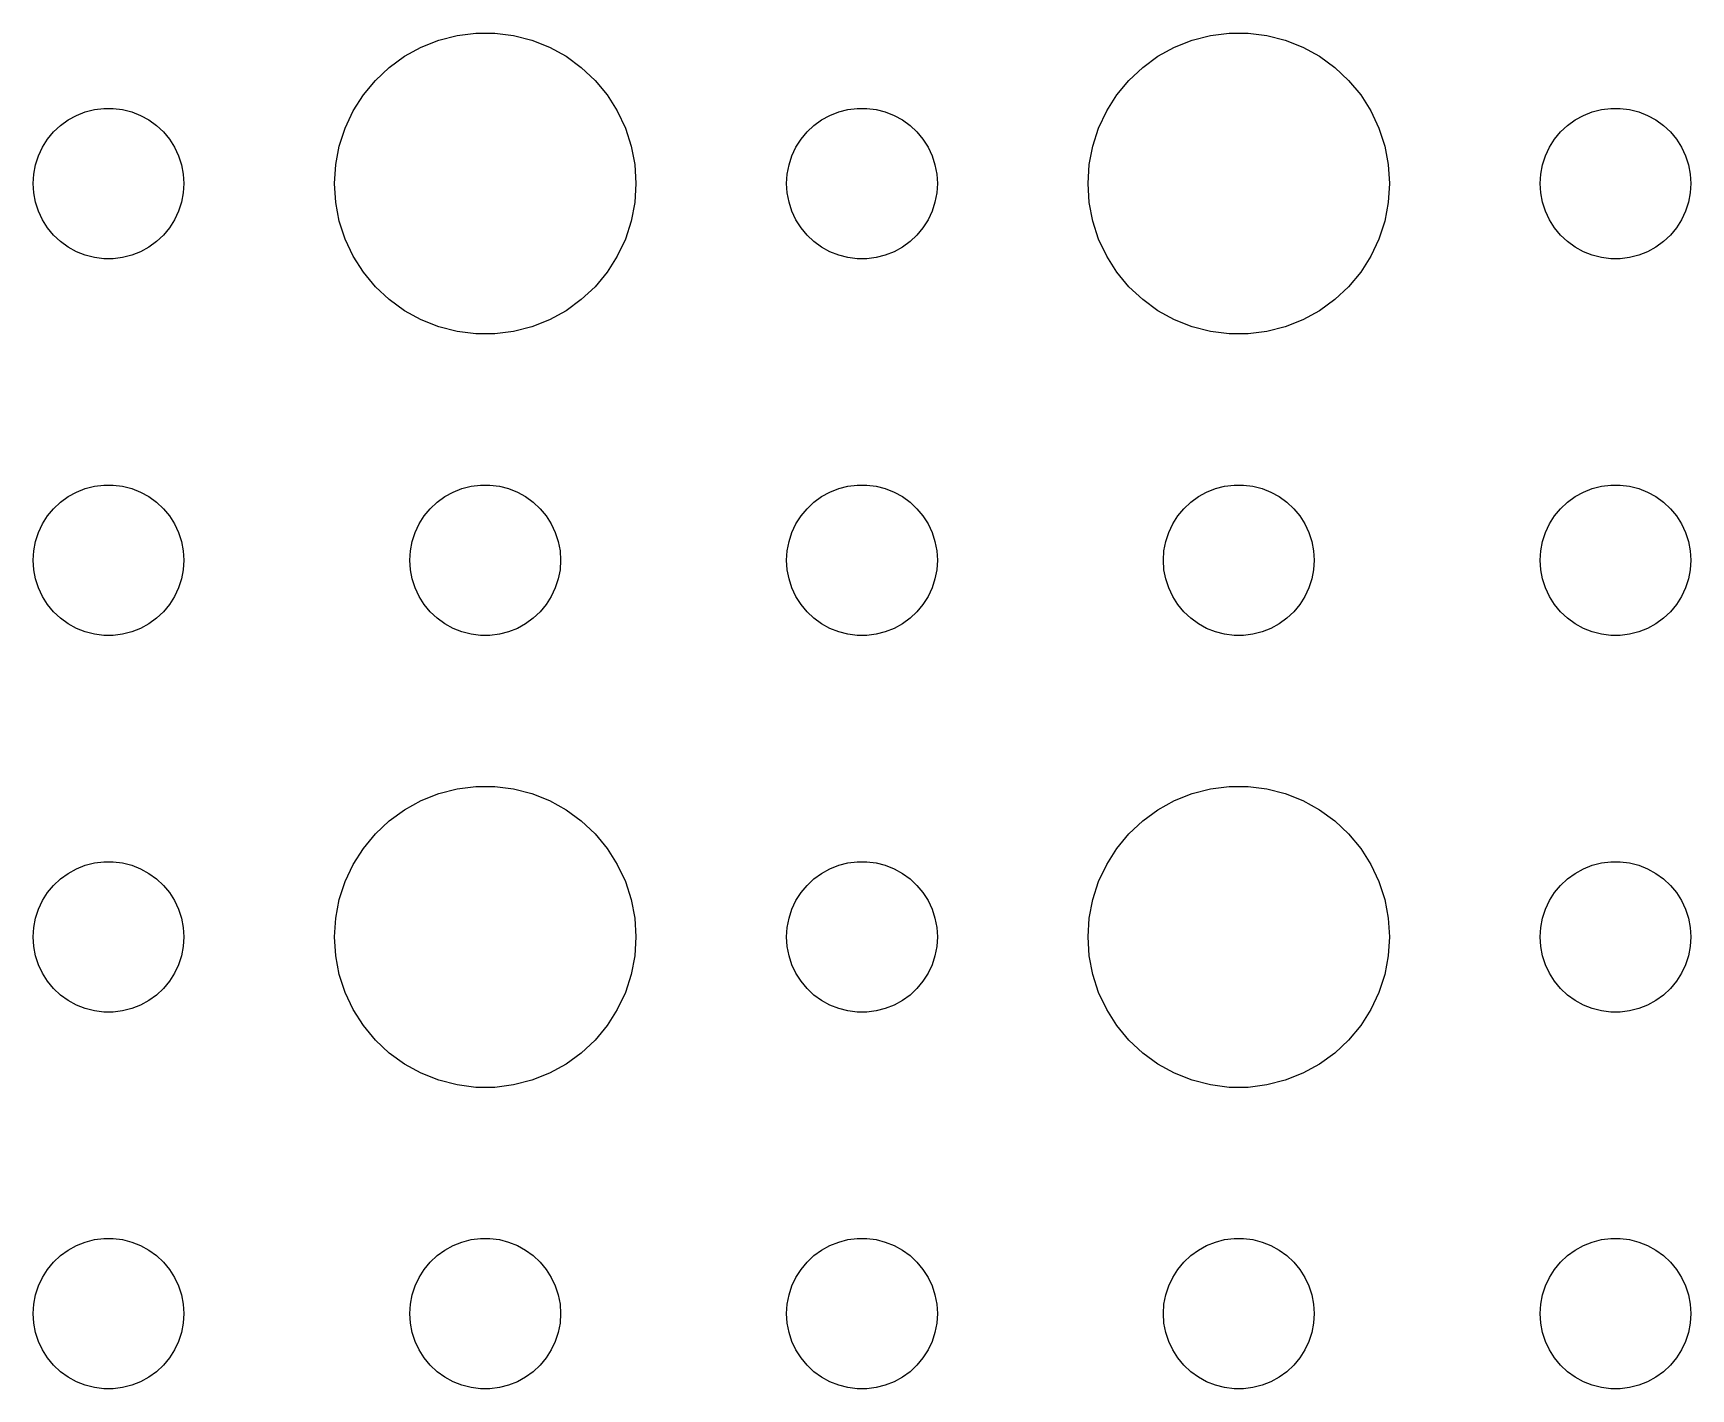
# Model space of a CAD drawing. Header units: metres. Extents: x -150 to 150, y -112 to 112.
# Drawn here: x -76.5 to -43.5, y -54 to -27.01 of the extents above; entities that cross this region are included whole.
import ezdxf

# ---------------------------------------------------------------- set-up
doc = ezdxf.new("R2010")
doc.units = ezdxf.units.M

msp = doc.modelspace()

# ---------------------------------------------------------------- linework, layer by layer
for p, q in [((-68.427, -27.1468), (-68.0621, -27.0531)), ((-68.0621, -27.0531), (-67.6884, -27.0059)), ((-67.6884, -27.0059), (-67.3116, -27.0059)), ((-67.3116, -27.0059), (-66.9379, -27.0531)), ((-66.9379, -27.0531), (-66.573, -27.1468)), ((-53.427, -27.1468), (-53.0621, -27.0531)), ((-53.0621, -27.0531), (-52.6884, -27.0059)), ((-52.6884, -27.0059), (-52.3116, -27.0059)), ((-52.3116, -27.0059), (-51.9379, -27.0531)), ((-51.9379, -27.0531), (-51.5729, -27.1468)), ((-69.1075, -27.467), (-68.7773, -27.2855)), ((-68.7773, -27.2855), (-68.427, -27.1468)), ((-66.573, -27.1468), (-66.2227, -27.2855)), ((-66.2227, -27.2855), (-65.8925, -27.467)), ((-54.1075, -27.467), (-53.7773, -27.2855)), ((-53.7773, -27.2855), (-53.427, -27.1468)), ((-51.5729, -27.1468), (-51.2227, -27.2855)), ((-51.2227, -27.2855), (-50.8925, -27.467)), ((-69.6869, -27.9464), (-69.4123, -27.6884)), ((-69.4123, -27.6884), (-69.1075, -27.467)), ((-65.8925, -27.467), (-65.5877, -27.6884)), ((-65.5877, -27.6884), (-65.3131, -27.9464)), ((-54.6869, -27.9464), (-54.4123, -27.6884)), ((-54.4123, -27.6884), (-54.1075, -27.467)), ((-50.8925, -27.467), (-50.5877, -27.6884)), ((-50.5877, -27.6884), (-50.3131, -27.9464)), ((-69.927, -28.2366), (-69.6869, -27.9464)), ((-65.3131, -27.9464), (-65.073, -28.2366)), ((-54.927, -28.2366), (-54.6869, -27.9464)), ((-50.3131, -27.9464), (-50.0729, -28.2366)), ((-70.1289, -28.5547), (-69.927, -28.2366)), ((-65.073, -28.2366), (-64.8711, -28.5547)), ((-55.1289, -28.5547), (-54.927, -28.2366)), ((-50.0729, -28.2366), (-49.8711, -28.5547)), ((-75.8037, -28.7335), (-75.6387, -28.6427)), ((-75.6387, -28.6427), (-75.4635, -28.5734)), ((-75.4635, -28.5734), (-75.2811, -28.5266)), ((-75.2811, -28.5266), (-75.0942, -28.503)), ((-75.0942, -28.503), (-74.9058, -28.503)), ((-74.9058, -28.503), (-74.7189, -28.5266)), ((-74.7189, -28.5266), (-74.5365, -28.5734)), ((-74.5365, -28.5734), (-74.3613, -28.6427)), ((-74.3613, -28.6427), (-74.1963, -28.7335)), ((-70.2893, -28.8956), (-70.1289, -28.5547)), ((-64.8711, -28.5547), (-64.7107, -28.8956)), ((-60.8037, -28.7335), (-60.6387, -28.6427)), ((-60.6387, -28.6427), (-60.4635, -28.5734)), ((-60.4635, -28.5734), (-60.2811, -28.5266)), ((-60.2811, -28.5266), (-60.0942, -28.503)), ((-60.0942, -28.503), (-59.9058, -28.503)), ((-59.9058, -28.503), (-59.7189, -28.5266)), ((-59.7189, -28.5266), (-59.5365, -28.5734)), ((-59.5365, -28.5734), (-59.3613, -28.6427)), ((-59.3613, -28.6427), (-59.1963, -28.7335)), ((-55.2893, -28.8956), (-55.1289, -28.5547)), ((-49.8711, -28.5547), (-49.7107, -28.8956)), ((-45.8037, -28.7335), (-45.6387, -28.6427)), ((-45.6387, -28.6427), (-45.4635, -28.5734)), ((-45.4635, -28.5734), (-45.2811, -28.5266)), ((-45.2811, -28.5266), (-45.0942, -28.503)), ((-45.0942, -28.503), (-44.9058, -28.503)), ((-44.9058, -28.503), (-44.7189, -28.5266)), ((-44.7189, -28.5266), (-44.5365, -28.5734)), ((-44.5365, -28.5734), (-44.3613, -28.6427)), ((-44.3613, -28.6427), (-44.1963, -28.7335)), ((-76.2135, -29.1183), (-76.0934, -28.9732)), ((-76.0934, -28.9732), (-75.9561, -28.8442)), ((-75.9561, -28.8442), (-75.8037, -28.7335)), ((-74.1963, -28.7335), (-74.0439, -28.8442)), ((-74.0439, -28.8442), (-73.9065, -28.9732)), ((-73.9065, -28.9732), (-73.7865, -29.1183)), ((-70.4057, -29.2539), (-70.2893, -28.8956)), ((-64.7107, -28.8956), (-64.5943, -29.2539)), ((-61.2135, -29.1183), (-61.0934, -28.9732)), ((-61.0934, -28.9732), (-60.9561, -28.8442)), ((-60.9561, -28.8442), (-60.8037, -28.7335)), ((-59.1963, -28.7335), (-59.0439, -28.8442)), ((-59.0439, -28.8442), (-58.9065, -28.9732)), ((-58.9065, -28.9732), (-58.7865, -29.1183)), ((-55.4057, -29.2539), (-55.2893, -28.8956)), ((-49.7107, -28.8956), (-49.5942, -29.2539)), ((-46.2135, -29.1183), (-46.0934, -28.9732)), ((-46.0934, -28.9732), (-45.9561, -28.8442)), ((-45.9561, -28.8442), (-45.8037, -28.7335)), ((-44.1963, -28.7335), (-44.0439, -28.8442)), ((-44.0439, -28.8442), (-43.9065, -28.9732)), ((-43.9065, -28.9732), (-43.7865, -29.1183)), ((-76.3947, -29.4478), (-76.3145, -29.2774)), ((-76.3145, -29.2774), (-76.2135, -29.1183)), ((-73.7865, -29.1183), (-73.6855, -29.2774)), ((-73.6855, -29.2774), (-73.6053, -29.4478)), ((-70.4763, -29.624), (-70.4057, -29.2539)), ((-64.5943, -29.2539), (-64.5237, -29.624)), ((-61.3947, -29.4478), (-61.3145, -29.2774)), ((-61.3145, -29.2774), (-61.2135, -29.1183)), ((-58.7865, -29.1183), (-58.6855, -29.2774)), ((-58.6855, -29.2774), (-58.6053, -29.4478)), ((-55.4763, -29.624), (-55.4057, -29.2539)), ((-49.5942, -29.2539), (-49.5237, -29.624)), ((-46.3947, -29.4478), (-46.3145, -29.2774)), ((-46.3145, -29.2774), (-46.2135, -29.1183)), ((-43.7865, -29.1183), (-43.6855, -29.2774)), ((-43.6855, -29.2774), (-43.6053, -29.4478)), ((-76.4882, -29.812), (-76.4529, -29.627)), ((-76.4529, -29.627), (-76.3947, -29.4478)), ((-73.6053, -29.4478), (-73.5471, -29.627)), ((-73.5471, -29.627), (-73.5118, -29.812)), ((-70.5, -30), (-70.4763, -29.624)), ((-64.5237, -29.624), (-64.5, -30)), ((-61.4882, -29.812), (-61.4529, -29.627)), ((-61.4529, -29.627), (-61.3947, -29.4478)), ((-58.6053, -29.4478), (-58.5471, -29.627)), ((-58.5471, -29.627), (-58.5118, -29.812)), ((-55.5, -30), (-55.4763, -29.624)), ((-49.5237, -29.624), (-49.5, -30)), ((-46.4882, -29.812), (-46.4529, -29.627)), ((-46.4529, -29.627), (-46.3947, -29.4478)), ((-43.6053, -29.4478), (-43.5471, -29.627)), ((-43.5471, -29.627), (-43.5118, -29.812)), ((-76.5, -30), (-76.4882, -29.812)), ((-76.4882, -30.188), (-76.5, -30)), ((-73.5118, -29.812), (-73.5, -30)), ((-73.5, -30), (-73.5118, -30.188)), ((-70.4763, -30.376), (-70.5, -30)), ((-64.5, -30), (-64.5237, -30.376)), ((-61.5, -30), (-61.4882, -29.812)), ((-61.4882, -30.188), (-61.5, -30)), ((-58.5118, -29.812), (-58.5, -30)), ((-58.5, -30), (-58.5118, -30.188)), ((-55.4763, -30.376), (-55.5, -30)), ((-49.5, -30), (-49.5237, -30.376)), ((-46.5, -30), (-46.4882, -29.812)), ((-46.4882, -30.188), (-46.5, -30)), ((-43.5118, -29.812), (-43.5, -30)), ((-43.5, -30), (-43.5118, -30.188)), ((-76.4529, -30.373), (-76.4882, -30.188)), ((-73.5118, -30.188), (-73.5471, -30.373)), ((-61.4529, -30.373), (-61.4882, -30.188)), ((-58.5118, -30.188), (-58.5471, -30.373)), ((-46.4529, -30.373), (-46.4882, -30.188)), ((-43.5118, -30.188), (-43.5471, -30.373)), ((-76.3947, -30.5522), (-76.4529, -30.373)), ((-76.3145, -30.7226), (-76.3947, -30.5522)), ((-73.6053, -30.5522), (-73.6855, -30.7226)), ((-73.5471, -30.373), (-73.6053, -30.5522)), ((-70.4057, -30.7461), (-70.4763, -30.376)), ((-64.5237, -30.376), (-64.5943, -30.7461)), ((-61.3947, -30.5522), (-61.4529, -30.373)), ((-61.3145, -30.7226), (-61.3947, -30.5522)), ((-58.6053, -30.5522), (-58.6855, -30.7226)), ((-58.5471, -30.373), (-58.6053, -30.5522)), ((-55.4057, -30.7461), (-55.4763, -30.376)), ((-49.5237, -30.376), (-49.5942, -30.7461)), ((-46.3947, -30.5522), (-46.4529, -30.373)), ((-46.3145, -30.7226), (-46.3947, -30.5522)), ((-43.6053, -30.5522), (-43.6855, -30.7226)), ((-43.5471, -30.373), (-43.6053, -30.5522)), ((-76.2135, -30.8817), (-76.3145, -30.7226)), ((-76.0934, -31.0268), (-76.2135, -30.8817)), ((-73.7865, -30.8817), (-73.9065, -31.0268)), ((-73.6855, -30.7226), (-73.7865, -30.8817)), ((-70.2893, -31.1044), (-70.4057, -30.7461)), ((-64.5943, -30.7461), (-64.7107, -31.1044)), ((-61.2135, -30.8817), (-61.3145, -30.7226)), ((-61.0934, -31.0268), (-61.2135, -30.8817)), ((-58.7865, -30.8817), (-58.9065, -31.0268)), ((-58.6855, -30.7226), (-58.7865, -30.8817)), ((-55.2893, -31.1044), (-55.4057, -30.7461)), ((-49.5942, -30.7461), (-49.7107, -31.1044)), ((-46.2135, -30.8817), (-46.3145, -30.7226)), ((-46.0934, -31.0268), (-46.2135, -30.8817)), ((-43.7865, -30.8817), (-43.9065, -31.0268)), ((-43.6855, -30.7226), (-43.7865, -30.8817)), ((-75.9561, -31.1558), (-76.0934, -31.0268)), ((-75.8037, -31.2665), (-75.9561, -31.1558)), ((-75.6387, -31.3572), (-75.8037, -31.2665)), ((-74.1963, -31.2665), (-74.3613, -31.3572)), ((-74.0439, -31.1558), (-74.1963, -31.2665)), ((-73.9065, -31.0268), (-74.0439, -31.1558)), ((-70.1289, -31.4453), (-70.2893, -31.1044)), ((-64.7107, -31.1044), (-64.8711, -31.4453)), ((-60.9561, -31.1558), (-61.0934, -31.0268)), ((-60.8037, -31.2665), (-60.9561, -31.1558)), ((-60.6387, -31.3572), (-60.8037, -31.2665)), ((-59.1963, -31.2665), (-59.3613, -31.3572)), ((-59.0439, -31.1558), (-59.1963, -31.2665)), ((-58.9065, -31.0268), (-59.0439, -31.1558)), ((-55.1289, -31.4453), (-55.2893, -31.1044)), ((-49.7107, -31.1044), (-49.8711, -31.4453)), ((-45.9561, -31.1558), (-46.0934, -31.0268)), ((-45.8037, -31.2665), (-45.9561, -31.1558)), ((-45.6387, -31.3572), (-45.8037, -31.2665)), ((-44.1963, -31.2665), (-44.3613, -31.3572)), ((-44.0439, -31.1558), (-44.1963, -31.2665)), ((-43.9065, -31.0268), (-44.0439, -31.1558)), ((-75.4635, -31.4266), (-75.6387, -31.3572)), ((-75.2811, -31.4734), (-75.4635, -31.4266)), ((-75.0942, -31.497), (-75.2811, -31.4734)), ((-74.9058, -31.497), (-75.0942, -31.497)), ((-74.7189, -31.4734), (-74.9058, -31.497)), ((-74.5365, -31.4266), (-74.7189, -31.4734)), ((-74.3613, -31.3572), (-74.5365, -31.4266)), ((-69.927, -31.7634), (-70.1289, -31.4453)), ((-64.8711, -31.4453), (-65.073, -31.7634)), ((-60.4635, -31.4266), (-60.6387, -31.3572)), ((-60.2811, -31.4734), (-60.4635, -31.4266)), ((-60.0942, -31.497), (-60.2811, -31.4734)), ((-59.9058, -31.497), (-60.0942, -31.497)), ((-59.7189, -31.4734), (-59.9058, -31.497)), ((-59.5365, -31.4266), (-59.7189, -31.4734)), ((-59.3613, -31.3572), (-59.5365, -31.4266)), ((-54.927, -31.7634), (-55.1289, -31.4453)), ((-49.8711, -31.4453), (-50.0729, -31.7634)), ((-45.4635, -31.4266), (-45.6387, -31.3572)), ((-45.2811, -31.4734), (-45.4635, -31.4266)), ((-45.0942, -31.497), (-45.2811, -31.4734)), ((-44.9058, -31.497), (-45.0942, -31.497)), ((-44.7189, -31.4734), (-44.9058, -31.497)), ((-44.5365, -31.4266), (-44.7189, -31.4734)), ((-44.3613, -31.3572), (-44.5365, -31.4266)), ((-69.6869, -32.0536), (-69.927, -31.7634)), ((-65.073, -31.7634), (-65.3131, -32.0536)), ((-54.6869, -32.0536), (-54.927, -31.7634)), ((-50.0729, -31.7634), (-50.3131, -32.0536)), ((-69.4123, -32.3115), (-69.6869, -32.0536)), ((-69.1075, -32.533), (-69.4123, -32.3115)), ((-65.5877, -32.3115), (-65.8925, -32.533)), ((-65.3131, -32.0536), (-65.5877, -32.3115)), ((-54.4123, -32.3115), (-54.6869, -32.0536)), ((-54.1075, -32.533), (-54.4123, -32.3115)), ((-50.5877, -32.3115), (-50.8925, -32.533)), ((-50.3131, -32.0536), (-50.5877, -32.3115)), ((-68.7773, -32.7145), (-69.1075, -32.533)), ((-65.8925, -32.533), (-66.2227, -32.7145)), ((-53.7773, -32.7145), (-54.1075, -32.533)), ((-50.8925, -32.533), (-51.2227, -32.7145)), ((-68.427, -32.8532), (-68.7773, -32.7145)), ((-68.0621, -32.9469), (-68.427, -32.8532)), ((-67.6884, -32.9941), (-68.0621, -32.9469)), ((-67.3116, -32.9941), (-67.6884, -32.9941)), ((-66.9379, -32.9469), (-67.3116, -32.9941)), ((-66.573, -32.8532), (-66.9379, -32.9469)), ((-66.2227, -32.7145), (-66.573, -32.8532)), ((-53.427, -32.8532), (-53.7773, -32.7145)), ((-53.0621, -32.9469), (-53.427, -32.8532)), ((-52.6884, -32.9941), (-53.0621, -32.9469)), ((-52.3116, -32.9941), (-52.6884, -32.9941)), ((-51.9379, -32.9469), (-52.3116, -32.9941)), ((-51.5729, -32.8532), (-51.9379, -32.9469)), ((-51.2227, -32.7145), (-51.5729, -32.8532)), ((-75.9561, -36.3442), (-75.8037, -36.2335)), ((-75.8037, -36.2335), (-75.6387, -36.1428)), ((-75.6387, -36.1428), (-75.4635, -36.0734)), ((-75.4635, -36.0734), (-75.2811, -36.0266)), ((-75.2811, -36.0266), (-75.0942, -36.003)), ((-75.0942, -36.003), (-74.9058, -36.003)), ((-74.9058, -36.003), (-74.7189, -36.0266)), ((-74.7189, -36.0266), (-74.5365, -36.0734)), ((-74.5365, -36.0734), (-74.3613, -36.1428)), ((-74.3613, -36.1428), (-74.1963, -36.2335)), ((-74.1963, -36.2335), (-74.0439, -36.3442)), ((-68.4561, -36.3442), (-68.3037, -36.2335)), ((-68.3037, -36.2335), (-68.1387, -36.1428)), ((-68.1387, -36.1428), (-67.9635, -36.0734)), ((-67.9635, -36.0734), (-67.7811, -36.0266)), ((-67.7811, -36.0266), (-67.5942, -36.003)), ((-67.5942, -36.003), (-67.4058, -36.003)), ((-67.4058, -36.003), (-67.2189, -36.0266)), ((-67.2189, -36.0266), (-67.0365, -36.0734)), ((-67.0365, -36.0734), (-66.8613, -36.1428)), ((-66.8613, -36.1428), (-66.6963, -36.2335)), ((-66.6963, -36.2335), (-66.5439, -36.3442)), ((-60.9561, -36.3442), (-60.8037, -36.2335)), ((-60.8037, -36.2335), (-60.6387, -36.1428)), ((-60.6387, -36.1428), (-60.4635, -36.0734)), ((-60.4635, -36.0734), (-60.2811, -36.0266)), ((-60.2811, -36.0266), (-60.0942, -36.003)), ((-60.0942, -36.003), (-59.9058, -36.003)), ((-59.9058, -36.003), (-59.7189, -36.0266)), ((-59.7189, -36.0266), (-59.5365, -36.0734)), ((-59.5365, -36.0734), (-59.3613, -36.1428)), ((-59.3613, -36.1428), (-59.1963, -36.2335)), ((-59.1963, -36.2335), (-59.0439, -36.3442)), ((-53.4561, -36.3442), (-53.3037, -36.2335)), ((-53.3037, -36.2335), (-53.1387, -36.1428)), ((-53.1387, -36.1428), (-52.9635, -36.0734)), ((-52.9635, -36.0734), (-52.7811, -36.0266)), ((-52.7811, -36.0266), (-52.5942, -36.003)), ((-52.5942, -36.003), (-52.4058, -36.003)), ((-52.4058, -36.003), (-52.2189, -36.0266)), ((-52.2189, -36.0266), (-52.0365, -36.0734)), ((-52.0365, -36.0734), (-51.8613, -36.1428)), ((-51.8613, -36.1428), (-51.6963, -36.2335)), ((-51.6963, -36.2335), (-51.5439, -36.3442)), ((-45.9561, -36.3442), (-45.8037, -36.2335)), ((-45.8037, -36.2335), (-45.6387, -36.1428)), ((-45.6387, -36.1428), (-45.4635, -36.0734)), ((-45.4635, -36.0734), (-45.2811, -36.0266)), ((-45.2811, -36.0266), (-45.0942, -36.003)), ((-45.0942, -36.003), (-44.9058, -36.003)), ((-44.9058, -36.003), (-44.7189, -36.0266)), ((-44.7189, -36.0266), (-44.5365, -36.0734)), ((-44.5365, -36.0734), (-44.3613, -36.1428)), ((-44.3613, -36.1428), (-44.1963, -36.2335)), ((-44.1963, -36.2335), (-44.0439, -36.3442)), ((-76.3145, -36.7774), (-76.2135, -36.6183)), ((-76.2135, -36.6183), (-76.0934, -36.4732)), ((-76.0934, -36.4732), (-75.9561, -36.3442)), ((-74.0439, -36.3442), (-73.9065, -36.4732)), ((-73.9065, -36.4732), (-73.7865, -36.6183)), ((-73.7865, -36.6183), (-73.6855, -36.7774)), ((-68.8145, -36.7774), (-68.7135, -36.6183)), ((-68.7135, -36.6183), (-68.5934, -36.4732)), ((-68.5934, -36.4732), (-68.4561, -36.3442)), ((-66.5439, -36.3442), (-66.4065, -36.4732)), ((-66.4065, -36.4732), (-66.2865, -36.6183)), ((-66.2865, -36.6183), (-66.1855, -36.7774)), ((-61.3145, -36.7774), (-61.2135, -36.6183)), ((-61.2135, -36.6183), (-61.0934, -36.4732)), ((-61.0934, -36.4732), (-60.9561, -36.3442)), ((-59.0439, -36.3442), (-58.9065, -36.4732)), ((-58.9065, -36.4732), (-58.7865, -36.6183)), ((-58.7865, -36.6183), (-58.6855, -36.7774)), ((-53.8145, -36.7774), (-53.7135, -36.6183)), ((-53.7135, -36.6183), (-53.5934, -36.4732)), ((-53.5934, -36.4732), (-53.4561, -36.3442)), ((-51.5439, -36.3442), (-51.4065, -36.4732)), ((-51.4065, -36.4732), (-51.2865, -36.6183)), ((-51.2865, -36.6183), (-51.1855, -36.7774)), ((-46.3145, -36.7774), (-46.2135, -36.6183)), ((-46.2135, -36.6183), (-46.0934, -36.4732)), ((-46.0934, -36.4732), (-45.9561, -36.3442)), ((-44.0439, -36.3442), (-43.9065, -36.4732)), ((-43.9065, -36.4732), (-43.7865, -36.6183)), ((-43.7865, -36.6183), (-43.6855, -36.7774)), ((-76.4529, -37.127), (-76.3947, -36.9478)), ((-76.3947, -36.9478), (-76.3145, -36.7774)), ((-73.6855, -36.7774), (-73.6053, -36.9478)), ((-73.6053, -36.9478), (-73.5471, -37.127)), ((-68.9529, -37.127), (-68.8947, -36.9478)), ((-68.8947, -36.9478), (-68.8145, -36.7774)), ((-66.1855, -36.7774), (-66.1053, -36.9478)), ((-66.1053, -36.9478), (-66.0471, -37.127)), ((-61.4529, -37.127), (-61.3947, -36.9478)), ((-61.3947, -36.9478), (-61.3145, -36.7774)), ((-58.6855, -36.7774), (-58.6053, -36.9478)), ((-58.6053, -36.9478), (-58.5471, -37.127)), ((-53.9529, -37.127), (-53.8947, -36.9478)), ((-53.8947, -36.9478), (-53.8145, -36.7774)), ((-51.1855, -36.7774), (-51.1053, -36.9478)), ((-51.1053, -36.9478), (-51.0471, -37.127)), ((-46.4529, -37.127), (-46.3947, -36.9478)), ((-46.3947, -36.9478), (-46.3145, -36.7774)), ((-43.6855, -36.7774), (-43.6053, -36.9478)), ((-43.6053, -36.9478), (-43.5471, -37.127)), ((-76.4882, -37.312), (-76.4529, -37.127)), ((-73.5471, -37.127), (-73.5118, -37.312)), ((-68.9882, -37.312), (-68.9529, -37.127)), ((-66.0471, -37.127), (-66.0118, -37.312)), ((-61.4882, -37.312), (-61.4529, -37.127)), ((-58.5471, -37.127), (-58.5118, -37.312)), ((-53.9882, -37.312), (-53.9529, -37.127)), ((-51.0471, -37.127), (-51.0118, -37.312)), ((-46.4882, -37.312), (-46.4529, -37.127)), ((-43.5471, -37.127), (-43.5118, -37.312)), ((-76.5, -37.5), (-76.4882, -37.312)), ((-76.4882, -37.688), (-76.5, -37.5)), ((-73.5118, -37.312), (-73.5, -37.5)), ((-73.5, -37.5), (-73.5118, -37.688)), ((-69, -37.5), (-68.9882, -37.312)), ((-68.9882, -37.688), (-69, -37.5)), ((-66.0118, -37.312), (-66, -37.5)), ((-66, -37.5), (-66.0118, -37.688)), ((-61.5, -37.5), (-61.4882, -37.312)), ((-61.4882, -37.688), (-61.5, -37.5)), ((-58.5118, -37.312), (-58.5, -37.5)), ((-58.5, -37.5), (-58.5118, -37.688)), ((-54, -37.5), (-53.9882, -37.312)), ((-53.9882, -37.688), (-54, -37.5)), ((-51.0118, -37.312), (-51, -37.5)), ((-51, -37.5), (-51.0118, -37.688)), ((-46.5, -37.5), (-46.4882, -37.312)), ((-46.4882, -37.688), (-46.5, -37.5)), ((-43.5118, -37.312), (-43.5, -37.5)), ((-43.5, -37.5), (-43.5118, -37.688)), ((-76.4529, -37.873), (-76.4882, -37.688)), ((-76.3947, -38.0522), (-76.4529, -37.873)), ((-73.5471, -37.873), (-73.6053, -38.0522)), ((-73.5118, -37.688), (-73.5471, -37.873)), ((-68.9529, -37.873), (-68.9882, -37.688)), ((-68.8947, -38.0522), (-68.9529, -37.873)), ((-66.0471, -37.873), (-66.1053, -38.0522)), ((-66.0118, -37.688), (-66.0471, -37.873)), ((-61.4529, -37.873), (-61.4882, -37.688)), ((-61.3947, -38.0522), (-61.4529, -37.873)), ((-58.5471, -37.873), (-58.6053, -38.0522)), ((-58.5118, -37.688), (-58.5471, -37.873)), ((-53.9529, -37.873), (-53.9882, -37.688)), ((-53.8947, -38.0522), (-53.9529, -37.873)), ((-51.0471, -37.873), (-51.1053, -38.0522)), ((-51.0118, -37.688), (-51.0471, -37.873)), ((-46.4529, -37.873), (-46.4882, -37.688)), ((-46.3947, -38.0522), (-46.4529, -37.873)), ((-43.5471, -37.873), (-43.6053, -38.0522)), ((-43.5118, -37.688), (-43.5471, -37.873)), ((-76.3145, -38.2226), (-76.3947, -38.0522)), ((-76.2135, -38.3817), (-76.3145, -38.2226)), ((-73.6855, -38.2226), (-73.7865, -38.3817)), ((-73.6053, -38.0522), (-73.6855, -38.2226)), ((-68.8145, -38.2226), (-68.8947, -38.0522)), ((-68.7135, -38.3817), (-68.8145, -38.2226)), ((-66.1855, -38.2226), (-66.2865, -38.3817)), ((-66.1053, -38.0522), (-66.1855, -38.2226)), ((-61.3145, -38.2226), (-61.3947, -38.0522)), ((-61.2135, -38.3817), (-61.3145, -38.2226)), ((-58.6855, -38.2226), (-58.7865, -38.3817)), ((-58.6053, -38.0522), (-58.6855, -38.2226)), ((-53.8145, -38.2226), (-53.8947, -38.0522)), ((-53.7135, -38.3817), (-53.8145, -38.2226)), ((-51.1855, -38.2226), (-51.2865, -38.3817)), ((-51.1053, -38.0522), (-51.1855, -38.2226)), ((-46.3145, -38.2226), (-46.3947, -38.0522)), ((-46.2135, -38.3817), (-46.3145, -38.2226)), ((-43.6855, -38.2226), (-43.7865, -38.3817)), ((-43.6053, -38.0522), (-43.6855, -38.2226)), ((-76.0934, -38.5268), (-76.2135, -38.3817)), ((-75.9561, -38.6558), (-76.0934, -38.5268)), ((-73.9065, -38.5268), (-74.0439, -38.6558)), ((-73.7865, -38.3817), (-73.9065, -38.5268)), ((-68.5934, -38.5268), (-68.7135, -38.3817)), ((-68.4561, -38.6558), (-68.5934, -38.5268)), ((-66.4065, -38.5268), (-66.5439, -38.6558)), ((-66.2865, -38.3817), (-66.4065, -38.5268)), ((-61.0934, -38.5268), (-61.2135, -38.3817)), ((-60.9561, -38.6558), (-61.0934, -38.5268)), ((-58.9065, -38.5268), (-59.0439, -38.6558)), ((-58.7865, -38.3817), (-58.9065, -38.5268)), ((-53.5934, -38.5268), (-53.7135, -38.3817)), ((-53.4561, -38.6558), (-53.5934, -38.5268)), ((-51.4065, -38.5268), (-51.5439, -38.6558)), ((-51.2865, -38.3817), (-51.4065, -38.5268)), ((-46.0934, -38.5268), (-46.2135, -38.3817)), ((-45.9561, -38.6558), (-46.0934, -38.5268)), ((-43.9065, -38.5268), (-44.0439, -38.6558)), ((-43.7865, -38.3817), (-43.9065, -38.5268)), ((-75.8037, -38.7665), (-75.9561, -38.6558)), ((-75.6387, -38.8572), (-75.8037, -38.7665)), ((-75.4635, -38.9266), (-75.6387, -38.8572)), ((-75.2811, -38.9734), (-75.4635, -38.9266)), ((-74.5365, -38.9266), (-74.7189, -38.9734)), ((-74.3613, -38.8572), (-74.5365, -38.9266)), ((-74.1963, -38.7665), (-74.3613, -38.8572)), ((-74.0439, -38.6558), (-74.1963, -38.7665)), ((-68.3037, -38.7665), (-68.4561, -38.6558)), ((-68.1387, -38.8572), (-68.3037, -38.7665)), ((-67.9635, -38.9266), (-68.1387, -38.8572)), ((-67.7811, -38.9734), (-67.9635, -38.9266)), ((-67.0365, -38.9266), (-67.2189, -38.9734)), ((-66.8613, -38.8572), (-67.0365, -38.9266)), ((-66.6963, -38.7665), (-66.8613, -38.8572)), ((-66.5439, -38.6558), (-66.6963, -38.7665)), ((-60.8037, -38.7665), (-60.9561, -38.6558)), ((-60.6387, -38.8572), (-60.8037, -38.7665)), ((-60.4635, -38.9266), (-60.6387, -38.8572)), ((-60.2811, -38.9734), (-60.4635, -38.9266)), ((-59.5365, -38.9266), (-59.7189, -38.9734)), ((-59.3613, -38.8572), (-59.5365, -38.9266)), ((-59.1963, -38.7665), (-59.3613, -38.8572)), ((-59.0439, -38.6558), (-59.1963, -38.7665)), ((-53.3037, -38.7665), (-53.4561, -38.6558)), ((-53.1387, -38.8572), (-53.3037, -38.7665)), ((-52.9635, -38.9266), (-53.1387, -38.8572)), ((-52.7811, -38.9734), (-52.9635, -38.9266)), ((-52.0365, -38.9266), (-52.2189, -38.9734)), ((-51.8613, -38.8572), (-52.0365, -38.9266)), ((-51.6963, -38.7665), (-51.8613, -38.8572)), ((-51.5439, -38.6558), (-51.6963, -38.7665)), ((-45.8037, -38.7665), (-45.9561, -38.6558)), ((-45.6387, -38.8572), (-45.8037, -38.7665)), ((-45.4635, -38.9266), (-45.6387, -38.8572)), ((-45.2811, -38.9734), (-45.4635, -38.9266)), ((-44.5365, -38.9266), (-44.7189, -38.9734)), ((-44.3613, -38.8572), (-44.5365, -38.9266)), ((-44.1963, -38.7665), (-44.3613, -38.8572)), ((-44.0439, -38.6558), (-44.1963, -38.7665)), ((-75.0942, -38.997), (-75.2811, -38.9734)), ((-74.9058, -38.997), (-75.0942, -38.997)), ((-74.7189, -38.9734), (-74.9058, -38.997)), ((-67.5942, -38.997), (-67.7811, -38.9734)), ((-67.4058, -38.997), (-67.5942, -38.997)), ((-67.2189, -38.9734), (-67.4058, -38.997)), ((-60.0942, -38.997), (-60.2811, -38.9734)), ((-59.9058, -38.997), (-60.0942, -38.997)), ((-59.7189, -38.9734), (-59.9058, -38.997)), ((-52.5942, -38.997), (-52.7811, -38.9734)), ((-52.4058, -38.997), (-52.5942, -38.997)), ((-52.2189, -38.9734), (-52.4058, -38.997)), ((-45.0942, -38.997), (-45.2811, -38.9734)), ((-44.9058, -38.997), (-45.0942, -38.997)), ((-44.7189, -38.9734), (-44.9058, -38.997)), ((-68.7773, -42.2855), (-68.427, -42.1468)), ((-68.427, -42.1468), (-68.0621, -42.0531)), ((-68.0621, -42.0531), (-67.6884, -42.0059)), ((-67.6884, -42.0059), (-67.3116, -42.0059)), ((-67.3116, -42.0059), (-66.9379, -42.0531)), ((-66.9379, -42.0531), (-66.573, -42.1468)), ((-66.573, -42.1468), (-66.2227, -42.2855)), ((-53.7773, -42.2855), (-53.427, -42.1468)), ((-53.427, -42.1468), (-53.0621, -42.0531)), ((-53.0621, -42.0531), (-52.6884, -42.0059)), ((-52.6884, -42.0059), (-52.3116, -42.0059)), ((-52.3116, -42.0059), (-51.9379, -42.0531)), ((-51.9379, -42.0531), (-51.5729, -42.1468)), ((-51.5729, -42.1468), (-51.2227, -42.2855)), ((-69.4123, -42.6885), (-69.1075, -42.467)), ((-69.1075, -42.467), (-68.7773, -42.2855)), ((-66.2227, -42.2855), (-65.8925, -42.467)), ((-65.8925, -42.467), (-65.5877, -42.6885)), ((-54.4123, -42.6885), (-54.1075, -42.467)), ((-54.1075, -42.467), (-53.7773, -42.2855)), ((-51.2227, -42.2855), (-50.8925, -42.467)), ((-50.8925, -42.467), (-50.5877, -42.6885)), ((-69.6869, -42.9464), (-69.4123, -42.6885)), ((-65.5877, -42.6885), (-65.3131, -42.9464)), ((-54.6869, -42.9464), (-54.4123, -42.6885)), ((-50.5877, -42.6885), (-50.3131, -42.9464)), ((-69.927, -43.2366), (-69.6869, -42.9464)), ((-65.3131, -42.9464), (-65.073, -43.2366)), ((-54.927, -43.2366), (-54.6869, -42.9464)), ((-50.3131, -42.9464), (-50.0729, -43.2366)), ((-75.4635, -43.5734), (-75.2811, -43.5266)), ((-75.2811, -43.5266), (-75.0942, -43.503)), ((-75.0942, -43.503), (-74.9058, -43.503)), ((-74.9058, -43.503), (-74.7189, -43.5266)), ((-74.7189, -43.5266), (-74.5365, -43.5734)), ((-70.2893, -43.8956), (-70.1289, -43.5547)), ((-70.1289, -43.5547), (-69.927, -43.2366)), ((-65.073, -43.2366), (-64.8711, -43.5547)), ((-64.8711, -43.5547), (-64.7107, -43.8956)), ((-60.4635, -43.5734), (-60.2811, -43.5266)), ((-60.2811, -43.5266), (-60.0942, -43.503)), ((-60.0942, -43.503), (-59.9058, -43.503)), ((-59.9058, -43.503), (-59.7189, -43.5266)), ((-59.7189, -43.5266), (-59.5365, -43.5734)), ((-55.2893, -43.8956), (-55.1289, -43.5547)), ((-55.1289, -43.5547), (-54.927, -43.2366)), ((-50.0729, -43.2366), (-49.8711, -43.5547)), ((-49.8711, -43.5547), (-49.7107, -43.8956)), ((-45.4635, -43.5734), (-45.2811, -43.5266)), ((-45.2811, -43.5266), (-45.0942, -43.503)), ((-45.0942, -43.503), (-44.9058, -43.503)), ((-44.9058, -43.503), (-44.7189, -43.5266)), ((-44.7189, -43.5266), (-44.5365, -43.5734)), ((-76.0934, -43.9732), (-75.9561, -43.8442)), ((-75.9561, -43.8442), (-75.8037, -43.7335)), ((-75.8037, -43.7335), (-75.6387, -43.6428)), ((-75.6387, -43.6428), (-75.4635, -43.5734)), ((-74.5365, -43.5734), (-74.3613, -43.6428)), ((-74.3613, -43.6428), (-74.1963, -43.7335)), ((-74.1963, -43.7335), (-74.0439, -43.8442)), ((-74.0439, -43.8442), (-73.9065, -43.9732)), ((-61.0934, -43.9732), (-60.9561, -43.8442)), ((-60.9561, -43.8442), (-60.8037, -43.7335)), ((-60.8037, -43.7335), (-60.6387, -43.6428)), ((-60.6387, -43.6428), (-60.4635, -43.5734)), ((-59.5365, -43.5734), (-59.3613, -43.6428)), ((-59.3613, -43.6428), (-59.1963, -43.7335)), ((-59.1963, -43.7335), (-59.0439, -43.8442)), ((-59.0439, -43.8442), (-58.9065, -43.9732)), ((-46.0934, -43.9732), (-45.9561, -43.8442)), ((-45.9561, -43.8442), (-45.8037, -43.7335)), ((-45.8037, -43.7335), (-45.6387, -43.6428)), ((-45.6387, -43.6428), (-45.4635, -43.5734)), ((-44.5365, -43.5734), (-44.3613, -43.6428)), ((-44.3613, -43.6428), (-44.1963, -43.7335)), ((-44.1963, -43.7335), (-44.0439, -43.8442)), ((-44.0439, -43.8442), (-43.9065, -43.9732)), ((-76.3145, -44.2774), (-76.2135, -44.1183)), ((-76.2135, -44.1183), (-76.0934, -43.9732)), ((-73.9065, -43.9732), (-73.7865, -44.1183)), ((-73.7865, -44.1183), (-73.6855, -44.2774)), ((-70.4057, -44.2539), (-70.2893, -43.8956)), ((-64.7107, -43.8956), (-64.5943, -44.2539)), ((-61.3145, -44.2774), (-61.2135, -44.1183)), ((-61.2135, -44.1183), (-61.0934, -43.9732)), ((-58.9065, -43.9732), (-58.7865, -44.1183)), ((-58.7865, -44.1183), (-58.6855, -44.2774)), ((-55.4057, -44.2539), (-55.2893, -43.8956)), ((-49.7107, -43.8956), (-49.5942, -44.2539)), ((-46.3145, -44.2774), (-46.2135, -44.1183)), ((-46.2135, -44.1183), (-46.0934, -43.9732)), ((-43.9065, -43.9732), (-43.7865, -44.1183)), ((-43.7865, -44.1183), (-43.6855, -44.2774)), ((-76.4529, -44.627), (-76.3947, -44.4478)), ((-76.3947, -44.4478), (-76.3145, -44.2774)), ((-73.6855, -44.2774), (-73.6053, -44.4478)), ((-73.6053, -44.4478), (-73.5471, -44.627)), ((-70.4763, -44.624), (-70.4057, -44.2539)), ((-64.5943, -44.2539), (-64.5237, -44.624)), ((-61.4529, -44.627), (-61.3947, -44.4478)), ((-61.3947, -44.4478), (-61.3145, -44.2774)), ((-58.6855, -44.2774), (-58.6053, -44.4478)), ((-58.6053, -44.4478), (-58.5471, -44.627)), ((-55.4763, -44.624), (-55.4057, -44.2539)), ((-49.5942, -44.2539), (-49.5237, -44.624)), ((-46.4529, -44.627), (-46.3947, -44.4478)), ((-46.3947, -44.4478), (-46.3145, -44.2774)), ((-43.6855, -44.2774), (-43.6053, -44.4478)), ((-43.6053, -44.4478), (-43.5471, -44.627)), ((-76.5, -45), (-76.4882, -44.812)), ((-76.4882, -44.812), (-76.4529, -44.627)), ((-73.5471, -44.627), (-73.5118, -44.812)), ((-73.5118, -44.812), (-73.5, -45)), ((-70.5, -45), (-70.4763, -44.624)), ((-64.5237, -44.624), (-64.5, -45)), ((-61.5, -45), (-61.4882, -44.812)), ((-61.4882, -44.812), (-61.4529, -44.627)), ((-58.5471, -44.627), (-58.5118, -44.812)), ((-58.5118, -44.812), (-58.5, -45)), ((-55.5, -45), (-55.4763, -44.624)), ((-49.5237, -44.624), (-49.5, -45)), ((-46.5, -45), (-46.4882, -44.812)), ((-46.4882, -44.812), (-46.4529, -44.627)), ((-43.5471, -44.627), (-43.5118, -44.812)), ((-43.5118, -44.812), (-43.5, -45)), ((-76.4882, -45.188), (-76.5, -45)), ((-76.4529, -45.373), (-76.4882, -45.188)), ((-73.5118, -45.188), (-73.5471, -45.373)), ((-73.5, -45), (-73.5118, -45.188)), ((-70.4763, -45.376), (-70.5, -45)), ((-64.5, -45), (-64.5237, -45.376)), ((-61.4882, -45.188), (-61.5, -45)), ((-61.4529, -45.373), (-61.4882, -45.188)), ((-58.5118, -45.188), (-58.5471, -45.373)), ((-58.5, -45), (-58.5118, -45.188)), ((-55.4763, -45.376), (-55.5, -45)), ((-49.5, -45), (-49.5237, -45.376)), ((-46.4882, -45.188), (-46.5, -45)), ((-46.4529, -45.373), (-46.4882, -45.188)), ((-43.5118, -45.188), (-43.5471, -45.373)), ((-43.5, -45), (-43.5118, -45.188)), ((-76.3947, -45.5522), (-76.4529, -45.373)), ((-73.5471, -45.373), (-73.6053, -45.5522)), ((-70.4057, -45.7461), (-70.4763, -45.376)), ((-64.5237, -45.376), (-64.5943, -45.7461)), ((-61.3947, -45.5522), (-61.4529, -45.373)), ((-58.5471, -45.373), (-58.6053, -45.5522)), ((-55.4057, -45.7461), (-55.4763, -45.376)), ((-49.5237, -45.376), (-49.5942, -45.7461)), ((-46.3947, -45.5522), (-46.4529, -45.373)), ((-43.5471, -45.373), (-43.6053, -45.5522)), ((-76.3145, -45.7226), (-76.3947, -45.5522)), ((-76.2135, -45.8817), (-76.3145, -45.7226)), ((-73.6855, -45.7226), (-73.7865, -45.8817)), ((-73.6053, -45.5522), (-73.6855, -45.7226)), ((-70.2893, -46.1044), (-70.4057, -45.7461)), ((-64.5943, -45.7461), (-64.7107, -46.1044)), ((-61.3145, -45.7226), (-61.3947, -45.5522)), ((-61.2135, -45.8817), (-61.3145, -45.7226)), ((-58.6855, -45.7226), (-58.7865, -45.8817)), ((-58.6053, -45.5522), (-58.6855, -45.7226)), ((-55.2893, -46.1044), (-55.4057, -45.7461)), ((-49.5942, -45.7461), (-49.7107, -46.1044)), ((-46.3145, -45.7226), (-46.3947, -45.5522)), ((-46.2135, -45.8817), (-46.3145, -45.7226)), ((-43.6855, -45.7226), (-43.7865, -45.8817)), ((-43.6053, -45.5522), (-43.6855, -45.7226)), ((-76.0934, -46.0268), (-76.2135, -45.8817)), ((-75.9561, -46.1558), (-76.0934, -46.0268)), ((-75.8037, -46.2665), (-75.9561, -46.1558)), ((-74.0439, -46.1558), (-74.1963, -46.2665)), ((-73.9065, -46.0268), (-74.0439, -46.1558)), ((-73.7865, -45.8817), (-73.9065, -46.0268)), ((-70.1289, -46.4453), (-70.2893, -46.1044)), ((-64.7107, -46.1044), (-64.8711, -46.4453)), ((-61.0934, -46.0268), (-61.2135, -45.8817)), ((-60.9561, -46.1558), (-61.0934, -46.0268)), ((-60.8037, -46.2665), (-60.9561, -46.1558)), ((-59.0439, -46.1558), (-59.1963, -46.2665)), ((-58.9065, -46.0268), (-59.0439, -46.1558)), ((-58.7865, -45.8817), (-58.9065, -46.0268)), ((-55.1289, -46.4453), (-55.2893, -46.1044)), ((-49.7107, -46.1044), (-49.8711, -46.4453)), ((-46.0934, -46.0268), (-46.2135, -45.8817)), ((-45.9561, -46.1558), (-46.0934, -46.0268)), ((-45.8037, -46.2665), (-45.9561, -46.1558)), ((-44.0439, -46.1558), (-44.1963, -46.2665)), ((-43.9065, -46.0268), (-44.0439, -46.1558)), ((-43.7865, -45.8817), (-43.9065, -46.0268)), ((-75.6387, -46.3572), (-75.8037, -46.2665)), ((-75.4635, -46.4266), (-75.6387, -46.3572)), ((-75.2811, -46.4734), (-75.4635, -46.4266)), ((-75.0942, -46.497), (-75.2811, -46.4734)), ((-74.9058, -46.497), (-75.0942, -46.497)), ((-74.7189, -46.4734), (-74.9058, -46.497)), ((-74.5365, -46.4266), (-74.7189, -46.4734)), ((-74.3613, -46.3572), (-74.5365, -46.4266)), ((-74.1963, -46.2665), (-74.3613, -46.3572)), ((-69.927, -46.7634), (-70.1289, -46.4453)), ((-64.8711, -46.4453), (-65.073, -46.7634)), ((-60.6387, -46.3572), (-60.8037, -46.2665)), ((-60.4635, -46.4266), (-60.6387, -46.3572)), ((-60.2811, -46.4734), (-60.4635, -46.4266)), ((-60.0942, -46.497), (-60.2811, -46.4734)), ((-59.9058, -46.497), (-60.0942, -46.497)), ((-59.7189, -46.4734), (-59.9058, -46.497)), ((-59.5365, -46.4266), (-59.7189, -46.4734)), ((-59.3613, -46.3572), (-59.5365, -46.4266)), ((-59.1963, -46.2665), (-59.3613, -46.3572)), ((-54.927, -46.7634), (-55.1289, -46.4453)), ((-49.8711, -46.4453), (-50.0729, -46.7634)), ((-45.6387, -46.3572), (-45.8037, -46.2665)), ((-45.4635, -46.4266), (-45.6387, -46.3572)), ((-45.2811, -46.4734), (-45.4635, -46.4266)), ((-45.0942, -46.497), (-45.2811, -46.4734)), ((-44.9058, -46.497), (-45.0942, -46.497)), ((-44.7189, -46.4734), (-44.9058, -46.497)), ((-44.5365, -46.4266), (-44.7189, -46.4734)), ((-44.3613, -46.3572), (-44.5365, -46.4266)), ((-44.1963, -46.2665), (-44.3613, -46.3572)), ((-69.6869, -47.0536), (-69.927, -46.7634)), ((-65.073, -46.7634), (-65.3131, -47.0536)), ((-54.6869, -47.0536), (-54.927, -46.7634)), ((-50.0729, -46.7634), (-50.3131, -47.0536)), ((-69.4123, -47.3115), (-69.6869, -47.0536)), ((-65.3131, -47.0536), (-65.5877, -47.3115)), ((-54.4123, -47.3115), (-54.6869, -47.0536)), ((-50.3131, -47.0536), (-50.5877, -47.3115)), ((-69.1075, -47.533), (-69.4123, -47.3115)), ((-65.5877, -47.3115), (-65.8925, -47.533)), ((-54.1075, -47.533), (-54.4123, -47.3115)), ((-50.5877, -47.3115), (-50.8925, -47.533)), ((-68.7773, -47.7145), (-69.1075, -47.533)), ((-68.427, -47.8532), (-68.7773, -47.7145)), ((-66.2227, -47.7145), (-66.573, -47.8532)), ((-65.8925, -47.533), (-66.2227, -47.7145)), ((-53.7773, -47.7145), (-54.1075, -47.533)), ((-53.427, -47.8532), (-53.7773, -47.7145)), ((-51.2227, -47.7145), (-51.5729, -47.8532)), ((-50.8925, -47.533), (-51.2227, -47.7145)), ((-68.0621, -47.9469), (-68.427, -47.8532)), ((-67.6884, -47.9941), (-68.0621, -47.9469)), ((-67.3116, -47.9941), (-67.6884, -47.9941)), ((-66.9379, -47.9469), (-67.3116, -47.9941)), ((-66.573, -47.8532), (-66.9379, -47.9469)), ((-53.0621, -47.9469), (-53.427, -47.8532)), ((-52.6884, -47.9941), (-53.0621, -47.9469)), ((-52.3116, -47.9941), (-52.6884, -47.9941)), ((-51.9379, -47.9469), (-52.3116, -47.9941)), ((-51.5729, -47.8532), (-51.9379, -47.9469)), ((-75.8037, -51.2335), (-75.6387, -51.1428)), ((-75.6387, -51.1428), (-75.4635, -51.0734)), ((-75.4635, -51.0734), (-75.2811, -51.0266)), ((-75.2811, -51.0266), (-75.0942, -51.003)), ((-75.0942, -51.003), (-74.9058, -51.003)), ((-74.9058, -51.003), (-74.7189, -51.0266)), ((-74.7189, -51.0266), (-74.5365, -51.0734)), ((-74.5365, -51.0734), (-74.3613, -51.1428)), ((-74.3613, -51.1428), (-74.1963, -51.2335)), ((-68.3037, -51.2335), (-68.1387, -51.1428)), ((-68.1387, -51.1428), (-67.9635, -51.0734)), ((-67.9635, -51.0734), (-67.7811, -51.0266)), ((-67.7811, -51.0266), (-67.5942, -51.003)), ((-67.5942, -51.003), (-67.4058, -51.003)), ((-67.4058, -51.003), (-67.2189, -51.0266)), ((-67.2189, -51.0266), (-67.0365, -51.0734)), ((-67.0365, -51.0734), (-66.8613, -51.1428)), ((-66.8613, -51.1428), (-66.6963, -51.2335)), ((-60.8037, -51.2335), (-60.6387, -51.1428)), ((-60.6387, -51.1428), (-60.4635, -51.0734)), ((-60.4635, -51.0734), (-60.2811, -51.0266)), ((-60.2811, -51.0266), (-60.0942, -51.003)), ((-60.0942, -51.003), (-59.9058, -51.003)), ((-59.9058, -51.003), (-59.7189, -51.0266)), ((-59.7189, -51.0266), (-59.5365, -51.0734)), ((-59.5365, -51.0734), (-59.3613, -51.1428)), ((-59.3613, -51.1428), (-59.1963, -51.2335)), ((-53.3037, -51.2335), (-53.1387, -51.1428)), ((-53.1387, -51.1428), (-52.9635, -51.0734)), ((-52.9635, -51.0734), (-52.7811, -51.0266)), ((-52.7811, -51.0266), (-52.5942, -51.003)), ((-52.5942, -51.003), (-52.4058, -51.003)), ((-52.4058, -51.003), (-52.2189, -51.0266)), ((-52.2189, -51.0266), (-52.0365, -51.0734)), ((-52.0365, -51.0734), (-51.8613, -51.1428)), ((-51.8613, -51.1428), (-51.6963, -51.2335)), ((-45.8037, -51.2335), (-45.6387, -51.1428)), ((-45.6387, -51.1428), (-45.4635, -51.0734)), ((-45.4635, -51.0734), (-45.2811, -51.0266)), ((-45.2811, -51.0266), (-45.0942, -51.003)), ((-45.0942, -51.003), (-44.9058, -51.003)), ((-44.9058, -51.003), (-44.7189, -51.0266)), ((-44.7189, -51.0266), (-44.5365, -51.0734)), ((-44.5365, -51.0734), (-44.3613, -51.1428)), ((-44.3613, -51.1428), (-44.1963, -51.2335)), ((-76.2135, -51.6183), (-76.0934, -51.4732)), ((-76.0934, -51.4732), (-75.9561, -51.3442)), ((-75.9561, -51.3442), (-75.8037, -51.2335)), ((-74.1963, -51.2335), (-74.0439, -51.3442)), ((-74.0439, -51.3442), (-73.9065, -51.4732)), ((-73.9065, -51.4732), (-73.7865, -51.6183)), ((-68.7135, -51.6183), (-68.5934, -51.4732)), ((-68.5934, -51.4732), (-68.4561, -51.3442)), ((-68.4561, -51.3442), (-68.3037, -51.2335)), ((-66.6963, -51.2335), (-66.5439, -51.3442)), ((-66.5439, -51.3442), (-66.4065, -51.4732)), ((-66.4065, -51.4732), (-66.2865, -51.6183)), ((-61.2135, -51.6183), (-61.0934, -51.4732)), ((-61.0934, -51.4732), (-60.9561, -51.3442)), ((-60.9561, -51.3442), (-60.8037, -51.2335)), ((-59.1963, -51.2335), (-59.0439, -51.3442)), ((-59.0439, -51.3442), (-58.9065, -51.4732)), ((-58.9065, -51.4732), (-58.7865, -51.6183)), ((-53.7135, -51.6183), (-53.5934, -51.4732)), ((-53.5934, -51.4732), (-53.4561, -51.3442)), ((-53.4561, -51.3442), (-53.3037, -51.2335)), ((-51.6963, -51.2335), (-51.5439, -51.3442)), ((-51.5439, -51.3442), (-51.4065, -51.4732)), ((-51.4065, -51.4732), (-51.2865, -51.6183)), ((-46.2135, -51.6183), (-46.0934, -51.4732)), ((-46.0934, -51.4732), (-45.9561, -51.3442)), ((-45.9561, -51.3442), (-45.8037, -51.2335)), ((-44.1963, -51.2335), (-44.0439, -51.3442)), ((-44.0439, -51.3442), (-43.9065, -51.4732)), ((-43.9065, -51.4732), (-43.7865, -51.6183)), ((-76.3947, -51.9478), (-76.3145, -51.7774)), ((-76.3145, -51.7774), (-76.2135, -51.6183)), ((-73.7865, -51.6183), (-73.6855, -51.7774)), ((-73.6855, -51.7774), (-73.6053, -51.9478)), ((-68.8947, -51.9478), (-68.8145, -51.7774)), ((-68.8145, -51.7774), (-68.7135, -51.6183)), ((-66.2865, -51.6183), (-66.1855, -51.7774)), ((-66.1855, -51.7774), (-66.1053, -51.9478)), ((-61.3947, -51.9478), (-61.3145, -51.7774)), ((-61.3145, -51.7774), (-61.2135, -51.6183)), ((-58.7865, -51.6183), (-58.6855, -51.7774)), ((-58.6855, -51.7774), (-58.6053, -51.9478)), ((-53.8947, -51.9478), (-53.8145, -51.7774)), ((-53.8145, -51.7774), (-53.7135, -51.6183)), ((-51.2865, -51.6183), (-51.1855, -51.7774)), ((-51.1855, -51.7774), (-51.1053, -51.9478)), ((-46.3947, -51.9478), (-46.3145, -51.7774)), ((-46.3145, -51.7774), (-46.2135, -51.6183)), ((-43.7865, -51.6183), (-43.6855, -51.7774)), ((-43.6855, -51.7774), (-43.6053, -51.9478)), ((-76.4882, -52.312), (-76.4529, -52.127)), ((-76.4529, -52.127), (-76.3947, -51.9478)), ((-73.6053, -51.9478), (-73.5471, -52.127)), ((-73.5471, -52.127), (-73.5118, -52.312)), ((-68.9882, -52.312), (-68.9529, -52.127)), ((-68.9529, -52.127), (-68.8947, -51.9478)), ((-66.1053, -51.9478), (-66.0471, -52.127)), ((-66.0471, -52.127), (-66.0118, -52.312)), ((-61.4882, -52.312), (-61.4529, -52.127)), ((-61.4529, -52.127), (-61.3947, -51.9478)), ((-58.6053, -51.9478), (-58.5471, -52.127)), ((-58.5471, -52.127), (-58.5118, -52.312)), ((-53.9882, -52.312), (-53.9529, -52.127)), ((-53.9529, -52.127), (-53.8947, -51.9478)), ((-51.1053, -51.9478), (-51.0471, -52.127)), ((-51.0471, -52.127), (-51.0118, -52.312)), ((-46.4882, -52.312), (-46.4529, -52.127)), ((-46.4529, -52.127), (-46.3947, -51.9478)), ((-43.6053, -51.9478), (-43.5471, -52.127)), ((-43.5471, -52.127), (-43.5118, -52.312)), ((-76.5, -52.5), (-76.4882, -52.312)), ((-73.5118, -52.312), (-73.5, -52.5)), ((-69, -52.5), (-68.9882, -52.312)), ((-66.0118, -52.312), (-66, -52.5)), ((-61.5, -52.5), (-61.4882, -52.312)), ((-58.5118, -52.312), (-58.5, -52.5)), ((-54, -52.5), (-53.9882, -52.312)), ((-51.0118, -52.312), (-51, -52.5)), ((-46.5, -52.5), (-46.4882, -52.312)), ((-43.5118, -52.312), (-43.5, -52.5)), ((-76.4882, -52.688), (-76.5, -52.5)), ((-76.4529, -52.873), (-76.4882, -52.688)), ((-73.5118, -52.688), (-73.5471, -52.873)), ((-73.5, -52.5), (-73.5118, -52.688)), ((-68.9882, -52.688), (-69, -52.5)), ((-68.9529, -52.873), (-68.9882, -52.688)), ((-66.0118, -52.688), (-66.0471, -52.873)), ((-66, -52.5), (-66.0118, -52.688)), ((-61.4882, -52.688), (-61.5, -52.5)), ((-61.4529, -52.873), (-61.4882, -52.688)), ((-58.5118, -52.688), (-58.5471, -52.873)), ((-58.5, -52.5), (-58.5118, -52.688)), ((-53.9882, -52.688), (-54, -52.5)), ((-53.9529, -52.873), (-53.9882, -52.688)), ((-51.0118, -52.688), (-51.0471, -52.873)), ((-51, -52.5), (-51.0118, -52.688)), ((-46.4882, -52.688), (-46.5, -52.5)), ((-46.4529, -52.873), (-46.4882, -52.688)), ((-43.5118, -52.688), (-43.5471, -52.873)), ((-43.5, -52.5), (-43.5118, -52.688)), ((-76.3947, -53.0522), (-76.4529, -52.873)), ((-76.3145, -53.2226), (-76.3947, -53.0522)), ((-73.6053, -53.0522), (-73.6855, -53.2226)), ((-73.5471, -52.873), (-73.6053, -53.0522)), ((-68.8947, -53.0522), (-68.9529, -52.873)), ((-68.8145, -53.2226), (-68.8947, -53.0522)), ((-66.1053, -53.0522), (-66.1855, -53.2226)), ((-66.0471, -52.873), (-66.1053, -53.0522)), ((-61.3947, -53.0522), (-61.4529, -52.873)), ((-61.3145, -53.2226), (-61.3947, -53.0522)), ((-58.6053, -53.0522), (-58.6855, -53.2226)), ((-58.5471, -52.873), (-58.6053, -53.0522)), ((-53.8947, -53.0522), (-53.9529, -52.873)), ((-53.8145, -53.2226), (-53.8947, -53.0522)), ((-51.1053, -53.0522), (-51.1855, -53.2226)), ((-51.0471, -52.873), (-51.1053, -53.0522)), ((-46.3947, -53.0522), (-46.4529, -52.873)), ((-46.3145, -53.2226), (-46.3947, -53.0522)), ((-43.6053, -53.0522), (-43.6855, -53.2226)), ((-43.5471, -52.873), (-43.6053, -53.0522)), ((-76.2135, -53.3817), (-76.3145, -53.2226)), ((-76.0934, -53.5268), (-76.2135, -53.3817)), ((-73.7865, -53.3817), (-73.9065, -53.5268)), ((-73.6855, -53.2226), (-73.7865, -53.3817)), ((-68.7135, -53.3817), (-68.8145, -53.2226)), ((-68.5934, -53.5268), (-68.7135, -53.3817)), ((-66.2865, -53.3817), (-66.4065, -53.5268)), ((-66.1855, -53.2226), (-66.2865, -53.3817)), ((-61.2135, -53.3817), (-61.3145, -53.2226)), ((-61.0934, -53.5268), (-61.2135, -53.3817)), ((-58.7865, -53.3817), (-58.9065, -53.5268)), ((-58.6855, -53.2226), (-58.7865, -53.3817)), ((-53.7135, -53.3817), (-53.8145, -53.2226)), ((-53.5934, -53.5268), (-53.7135, -53.3817)), ((-51.2865, -53.3817), (-51.4065, -53.5268)), ((-51.1855, -53.2226), (-51.2865, -53.3817)), ((-46.2135, -53.3817), (-46.3145, -53.2226)), ((-46.0934, -53.5268), (-46.2135, -53.3817)), ((-43.7865, -53.3817), (-43.9065, -53.5268)), ((-43.6855, -53.2226), (-43.7865, -53.3817)), ((-75.9561, -53.6558), (-76.0934, -53.5268)), ((-75.8037, -53.7665), (-75.9561, -53.6558)), ((-75.6387, -53.8572), (-75.8037, -53.7665)), ((-74.1963, -53.7665), (-74.3613, -53.8572)), ((-74.0439, -53.6558), (-74.1963, -53.7665)), ((-73.9065, -53.5268), (-74.0439, -53.6558)), ((-68.4561, -53.6558), (-68.5934, -53.5268)), ((-68.3037, -53.7665), (-68.4561, -53.6558)), ((-68.1387, -53.8572), (-68.3037, -53.7665)), ((-66.6963, -53.7665), (-66.8613, -53.8572)), ((-66.5439, -53.6558), (-66.6963, -53.7665)), ((-66.4065, -53.5268), (-66.5439, -53.6558)), ((-60.9561, -53.6558), (-61.0934, -53.5268)), ((-60.8037, -53.7665), (-60.9561, -53.6558)), ((-60.6387, -53.8572), (-60.8037, -53.7665)), ((-59.1963, -53.7665), (-59.3613, -53.8572)), ((-59.0439, -53.6558), (-59.1963, -53.7665)), ((-58.9065, -53.5268), (-59.0439, -53.6558)), ((-53.4561, -53.6558), (-53.5934, -53.5268)), ((-53.3037, -53.7665), (-53.4561, -53.6558)), ((-53.1387, -53.8572), (-53.3037, -53.7665)), ((-51.6963, -53.7665), (-51.8613, -53.8572)), ((-51.5439, -53.6558), (-51.6963, -53.7665)), ((-51.4065, -53.5268), (-51.5439, -53.6558)), ((-45.9561, -53.6558), (-46.0934, -53.5268)), ((-45.8037, -53.7665), (-45.9561, -53.6558)), ((-45.6387, -53.8572), (-45.8037, -53.7665)), ((-44.1963, -53.7665), (-44.3613, -53.8572)), ((-44.0439, -53.6558), (-44.1963, -53.7665)), ((-43.9065, -53.5268), (-44.0439, -53.6558)), ((-75.4635, -53.9266), (-75.6387, -53.8572)), ((-75.2811, -53.9734), (-75.4635, -53.9266)), ((-75.0942, -53.997), (-75.2811, -53.9734)), ((-74.9058, -53.997), (-75.0942, -53.997)), ((-74.7189, -53.9734), (-74.9058, -53.997)), ((-74.5365, -53.9266), (-74.7189, -53.9734)), ((-74.3613, -53.8572), (-74.5365, -53.9266)), ((-67.9635, -53.9266), (-68.1387, -53.8572)), ((-67.7811, -53.9734), (-67.9635, -53.9266)), ((-67.5942, -53.997), (-67.7811, -53.9734)), ((-67.4058, -53.997), (-67.5942, -53.997)), ((-67.2189, -53.9734), (-67.4058, -53.997)), ((-67.0365, -53.9266), (-67.2189, -53.9734)), ((-66.8613, -53.8572), (-67.0365, -53.9266)), ((-60.4635, -53.9266), (-60.6387, -53.8572)), ((-60.2811, -53.9734), (-60.4635, -53.9266)), ((-60.0942, -53.997), (-60.2811, -53.9734)), ((-59.9058, -53.997), (-60.0942, -53.997)), ((-59.7189, -53.9734), (-59.9058, -53.997)), ((-59.5365, -53.9266), (-59.7189, -53.9734)), ((-59.3613, -53.8572), (-59.5365, -53.9266)), ((-52.9635, -53.9266), (-53.1387, -53.8572)), ((-52.7811, -53.9734), (-52.9635, -53.9266)), ((-52.5942, -53.997), (-52.7811, -53.9734)), ((-52.4058, -53.997), (-52.5942, -53.997)), ((-52.2189, -53.9734), (-52.4058, -53.997)), ((-52.0365, -53.9266), (-52.2189, -53.9734)), ((-51.8613, -53.8572), (-52.0365, -53.9266)), ((-45.4635, -53.9266), (-45.6387, -53.8572)), ((-45.2811, -53.9734), (-45.4635, -53.9266)), ((-45.0942, -53.997), (-45.2811, -53.9734)), ((-44.9058, -53.997), (-45.0942, -53.997)), ((-44.7189, -53.9734), (-44.9058, -53.997)), ((-44.5365, -53.9266), (-44.7189, -53.9734)), ((-44.3613, -53.8572), (-44.5365, -53.9266))]:
    msp.add_line(p, q)

doc.saveas('drawing.dxf')
